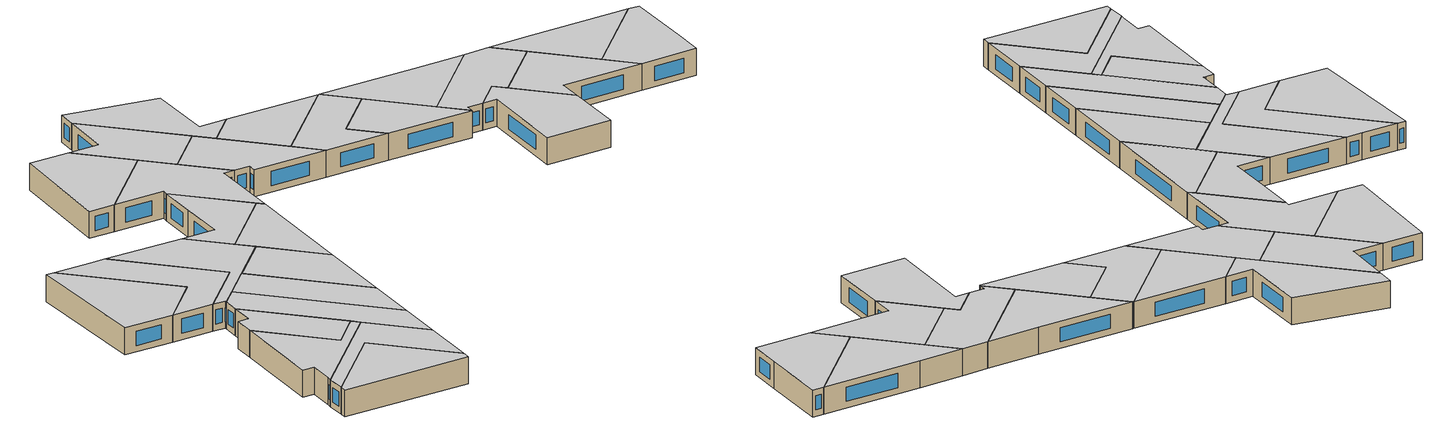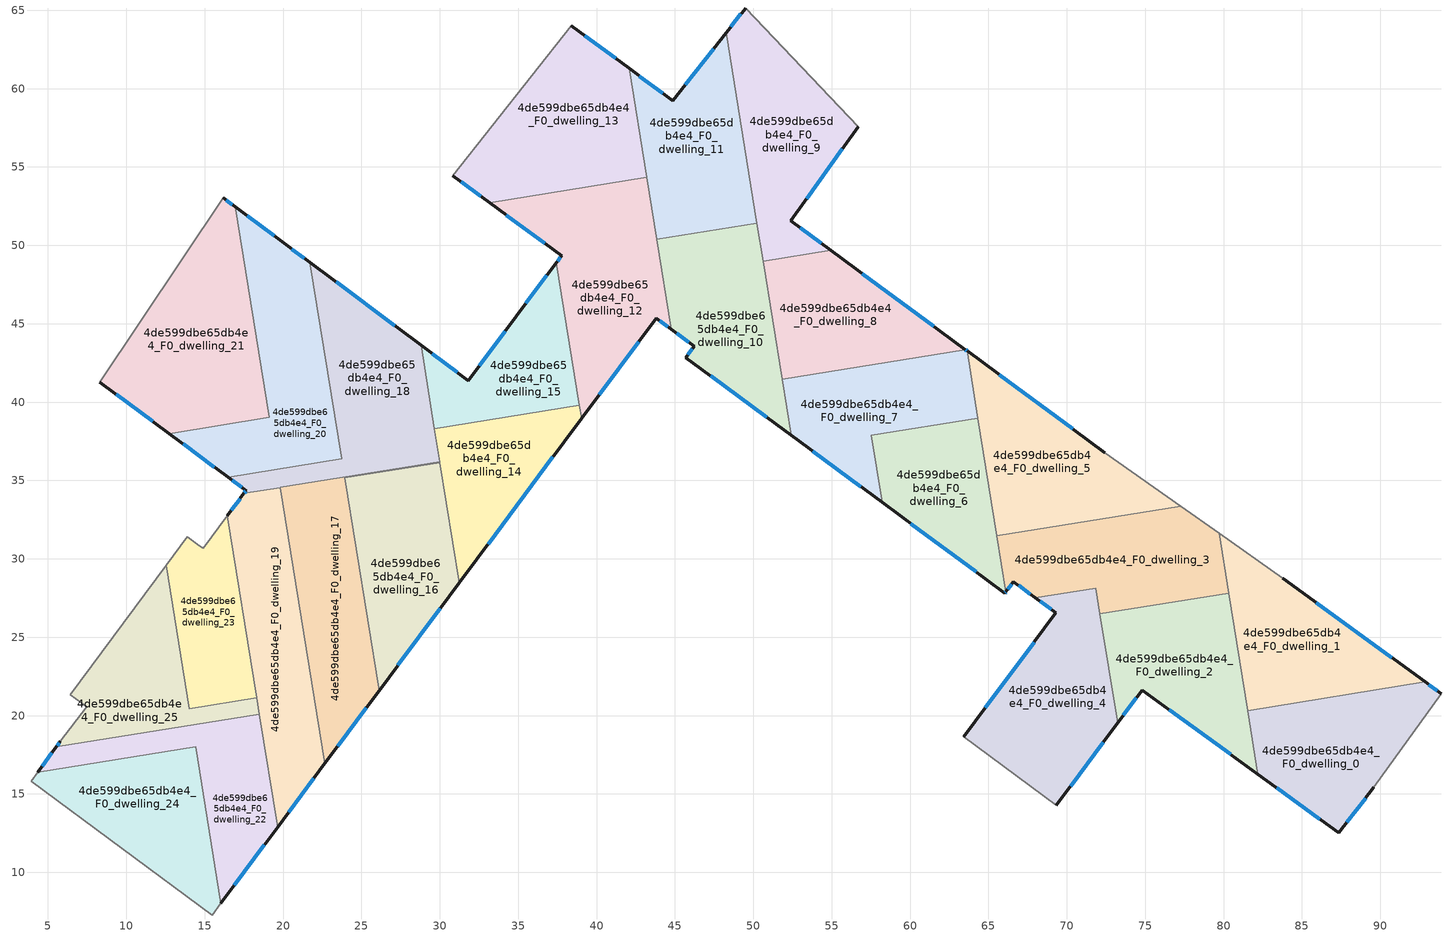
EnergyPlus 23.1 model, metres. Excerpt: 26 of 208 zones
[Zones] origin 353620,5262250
4de599dbe65db4e4_F0_dwelling_0
 floor ground (EU_floor_Construction): 93.88,21.4 89.58,15.42 87.35,12.52 82.2,16.26 81.54,20.32 92.86,22.15 z0
 wall outside (EU_wall_Construction): 82.2,16.26 87.35,12.52 89.58,15.42 / 93.88,21.4 92.86,22.15 z0:3
 wall to 4de599dbe65db4e4_F0_dwelling_1 (EU_wall_Construction): 92.86,22.15 81.54,20.32 z0:3
 wall adiabatic (EU_wall_Construction): 89.58,15.42 93.88,21.4 z0:3
 wall to 4de599dbe65db4e4_F0_dwelling_2 (EU_wall_Construction): 81.54,20.32 82.2,16.26 z0:3
 window (EU_Window_Construction): 87.88,13.2 89.06,14.74 / 83.41,15.39 86.14,13.4 / 93.64,21.57 93.1,21.97 z0.7:2.3
 ceiling to 4de599dbe65db4e4_F1_dwelling_0 (EU_floor_Construction): 89.58,15.42 93.88,21.4 92.86,22.15 81.54,20.32 82.2,16.26 87.35,12.52 z3
4de599dbe65db4e4_F0_dwelling_1
 floor ground (EU_floor_Construction): 92.86,22.15 81.54,20.32 79.72,31.63 83.79,28.76 z0
 wall outside (EU_wall_Construction): 92.86,22.15 83.79,28.76 z0:3
 wall adiabatic (EU_wall_Construction): 83.79,28.76 79.72,31.63 z0:3
 wall to 4de599dbe65db4e4_F0_dwelling_3 (EU_wall_Construction): 79.71,31.63 80.33,27.82 z0:3
 wall to 4de599dbe65db4e4_F0_dwelling_2 (EU_wall_Construction): 80.33,27.82 81.54,20.32 z0:3
 window (EU_Window_Construction): 90.73,23.7 85.92,27.21 z0.7:2.3
 ceiling to 4de599dbe65db4e4_F1_dwelling_1 (EU_floor_Construction): 92.86,22.15 83.79,28.76 79.72,31.63 81.54,20.32 z3
4de599dbe65db4e4_F0_dwelling_10
 floor ground (EU_floor_Construction): 50.24,51.41 52.42,37.88 45.71,42.84 46.24,43.56 44.77,44.64 43.85,50.38 z0
 wall outside (EU_wall_Construction): 44.77,44.64 46.24,43.56 45.71,42.84 52.42,37.88 z0:3
 wall to 4de599dbe65db4e4_F0_dwelling_11 (EU_wall_Construction): 50.24,51.41 43.85,50.38 z0:3
 wall to 4de599dbe65db4e4_F0_dwelling_8 (EU_wall_Construction): 51.84,41.46 50.63,48.99 z0:3
 wall to 4de599dbe65db4e4_F0_dwelling_12 (EU_wall_Construction): 43.85,50.38 44.77,44.64 z0:3
 wall to 4de599dbe65db4e4_F0_dwelling_7 (EU_wall_Construction): 52.42,37.88 51.84,41.46 z0:3
 wall to 4de599dbe65db4e4_F0_dwelling_9 (EU_wall_Construction): 50.63,48.99 50.24,51.41 z0:3
 window (EU_Window_Construction): 47.28,41.68 50.84,39.05 / 46.11,43.39 45.83,43.01 / 45.12,44.39 45.89,43.82 z0.7:2.3
 ceiling to 4de599dbe65db4e4_F1_dwelling_10 (EU_floor_Construction): 52.42,37.88 50.24,51.41 43.85,50.38 44.77,44.64 46.24,43.56 45.71,42.84 z3
4de599dbe65db4e4_F0_dwelling_11
 floor ground (EU_floor_Construction): 48.27,63.58 50.24,51.41 43.85,50.38 42.09,61.28 44.86,59.23 z0
 wall outside (EU_wall_Construction): 48.27,63.58 44.86,59.23 42.09,61.28 z0:3
 wall to 4de599dbe65db4e4_F0_dwelling_9 (EU_wall_Construction): 50.24,51.41 48.27,63.58 z0:3
 wall to 4de599dbe65db4e4_F0_dwelling_13 (EU_wall_Construction): 42.09,61.28 43.21,54.34 z0:3
 wall to 4de599dbe65db4e4_F0_dwelling_12 (EU_wall_Construction): 43.21,54.34 43.85,50.38 z0:3
 window (EU_Window_Construction): 47.47,62.56 45.67,60.25 / 44.21,59.71 42.74,60.8 z0.7:2.3
 ceiling to 4de599dbe65db4e4_F1_dwelling_11 (EU_floor_Construction): 50.24,51.41 48.27,63.58 44.86,59.23 42.09,61.28 43.85,50.38 z3
4de599dbe65db4e4_F0_dwelling_12
 floor ground (EU_floor_Construction): 43.21,54.34 44.77,44.64 43.79,45.36 39.04,38.96 37.44,48.9 37.77,49.33 33.17,52.72 z0
 wall outside (EU_wall_Construction): 33.17,52.72 37.77,49.33 37.44,48.9 / 39.04,38.96 43.79,45.36 44.77,44.64 z0:3
 wall to 4de599dbe65db4e4_F0_dwelling_13 (EU_wall_Construction): 43.21,54.34 33.17,52.72 z0:3
 wall to 4de599dbe65db4e4_F0_dwelling_15 (EU_wall_Construction): 37.44,48.9 38.91,39.81 z0:3
 wall to 4de599dbe65db4e4_F0_dwelling_14 (EU_wall_Construction): 38.91,39.81 39.04,38.96 z0:3
 window (EU_Window_Construction): 37.69,49.23 37.52,49 / 34.25,51.93 36.69,50.13 / 44.02,45.19 44.54,44.81 / 40.16,40.47 42.68,43.86 z0.7:2.3
 ceiling to 4de599dbe65db4e4_F1_dwelling_12 (EU_floor_Construction): 44.77,44.64 43.21,54.34 33.17,52.72 37.77,49.33 37.44,48.9 39.04,38.96 43.79,45.36 z3
4de599dbe65db4e4_F0_dwelling_13
 floor ground (EU_floor_Construction): 42.09,61.28 43.21,54.34 33.17,52.72 30.82,54.46 38.4,64.01 z0
 wall outside (EU_wall_Construction): 42.09,61.28 38.4,64.01 / 30.82,54.46 33.17,52.72 z0:3
 wall adiabatic (EU_wall_Construction): 38.4,64.01 30.82,54.46 z0:3
 window (EU_Window_Construction): 41.22,61.92 39.26,63.37 / 31.37,54.05 32.62,53.13 z0.7:2.3
 ceiling to 4de599dbe65db4e4_F1_dwelling_13 (EU_floor_Construction): 43.21,54.34 42.09,61.28 38.4,64.01 30.82,54.46 33.17,52.72 z3
4de599dbe65db4e4_F0_dwelling_14
 floor ground (EU_floor_Construction): 38.91,39.81 39.04,38.96 31.25,28.48 29.66,38.31 z0
 wall outside (EU_wall_Construction): 31.25,28.48 39.04,38.96 z0:3
 wall to 4de599dbe65db4e4_F0_dwelling_15 (EU_wall_Construction): 38.91,39.81 29.66,38.31 z0:3
 wall to 4de599dbe65db4e4_F0_dwelling_16 (EU_wall_Construction): 30.01,36.14 31.25,28.48 z0:3
 wall to 4de599dbe65db4e4_F0_dwelling_17 (EU_wall_Construction): 30,36.2 30.01,36.14 z0:3
 wall to 4de599dbe65db4e4_F0_dwelling_18 (EU_wall_Construction): 29.66,38.31 30,36.2 z0:3
 window (EU_Window_Construction): 33.08,30.94 37.21,36.5 z0.7:2.3
 ceiling to 4de599dbe65db4e4_F1_dwelling_14 (EU_floor_Construction): 31.25,28.48 39.04,38.96 38.91,39.81 29.66,38.31 z3
4de599dbe65db4e4_F0_dwelling_15
 floor ground (EU_floor_Construction): 37.44,48.9 38.91,39.81 29.66,38.31 28.8,43.61 31.81,41.37 34.88,45.49 z0
 wall outside (EU_wall_Construction): 37.44,48.9 34.88,45.49 31.81,41.37 28.8,43.61 z0:3
 wall to 4de599dbe65db4e4_F0_dwelling_18 (EU_wall_Construction): 28.8,43.61 29.66,38.31 z0:3
 window (EU_Window_Construction): 31.1,41.89 29.51,43.09 / 34.16,44.52 32.53,42.34 / 36.84,48.1 35.48,46.29 z0.7:2.3
 ceiling to 4de599dbe65db4e4_F1_dwelling_15 (EU_floor_Construction): 38.91,39.81 37.44,48.9 34.88,45.49 31.81,41.37 28.8,43.61 29.66,38.31 z3
4de599dbe65db4e4_F0_dwelling_16
 floor ground (EU_floor_Construction): 30.01,36.14 31.25,28.48 26.13,21.6 23.94,35.16 z0
 wall outside (EU_wall_Construction): 26.13,21.6 31.25,28.48 z0:3
 wall to 4de599dbe65db4e4_F0_dwelling_17 (EU_wall_Construction): 30.01,36.14 23.94,35.16 26.13,21.6 z0:3
 window (EU_Window_Construction): 27.33,23.21 30.04,26.86 z0.7:2.3
 ceiling to 4de599dbe65db4e4_F1_dwelling_16 (EU_floor_Construction): 26.13,21.6 31.25,28.48 30.01,36.14 23.94,35.16 z3
4de599dbe65db4e4_F0_dwelling_17
 floor ground (EU_floor_Construction): 30,36.2 30.01,36.14 23.94,35.16 26.13,21.6 22.67,16.95 19.83,34.56 z0
 wall outside (EU_wall_Construction): 22.67,16.95 26.13,21.6 z0:3
 wall to 4de599dbe65db4e4_F0_dwelling_18 (EU_wall_Construction): 30,36.2 19.83,34.56 z0:3
 wall to 4de599dbe65db4e4_F0_dwelling_19 (EU_wall_Construction): 19.83,34.55 22.67,16.95 z0:3
 window (EU_Window_Construction): 23.48,18.04 25.32,20.5 z0.7:2.3
 ceiling to 4de599dbe65db4e4_F1_dwelling_17 (EU_floor_Construction): 26.13,21.6 23.94,35.16 30.01,36.14 30,36.2 19.83,34.56 22.67,16.95 z3
4de599dbe65db4e4_F0_dwelling_18
 floor ground (EU_floor_Construction): 28.8,43.61 30,36.2 19.83,34.56 17.5,34.17 17.64,34.36 16.5,35.21 23.74,36.38 21.72,48.91 z0
 wall outside (EU_wall_Construction): 28.8,43.61 21.72,48.91 / 16.5,35.21 17.64,34.36 17.5,34.17 z0:3
 wall to 4de599dbe65db4e4_F0_dwelling_20 (EU_wall_Construction): 21.72,48.91 23.74,36.38 16.5,35.21 z0:3
 wall to 4de599dbe65db4e4_F0_dwelling_19 (EU_wall_Construction): 17.5,34.17 19.83,34.55 z0:3
 window (EU_Window_Construction): 27.14,44.86 23.38,47.66 / 17.61,34.32 17.54,34.22 / 16.77,35.01 17.37,34.56 z0.7:2.3
 ceiling to 4de599dbe65db4e4_F1_dwelling_18 (EU_floor_Construction): 30,36.2 28.8,43.61 21.72,48.91 23.74,36.38 16.5,35.21 17.64,34.36 17.5,34.17 19.83,34.56 z3
4de599dbe65db4e4_F0_dwelling_19
 floor ground (EU_floor_Construction): 19.83,34.55 22.67,16.95 19.66,12.89 16.45,32.76 17.5,34.17 z0
 wall outside (EU_wall_Construction): 17.5,34.17 16.45,32.76 / 19.66,12.89 22.67,16.95 z0:3
 wall to 4de599dbe65db4e4_F0_dwelling_23 (EU_wall_Construction): 16.45,32.76 18.33,21.14 z0:3
 wall to 4de599dbe65db4e4_F0_dwelling_22 (EU_wall_Construction): 18.49,20.1 19.66,12.89 z0:3
 wall to 4de599dbe65db4e4_F0_dwelling_25 (EU_wall_Construction): 18.33,21.14 18.49,20.1 z0:3
 window (EU_Window_Construction): 17.26,33.84 16.7,33.09 / 20.37,13.84 21.97,15.99 z0.7:2.3
 ceiling to 4de599dbe65db4e4_F1_dwelling_19 (EU_floor_Construction): 19.66,12.89 22.67,16.95 19.83,34.55 17.5,34.17 16.45,32.76 z3
4de599dbe65db4e4_F0_dwelling_2
 floor ground (EU_floor_Construction): 80.33,27.82 82.2,16.26 74.8,21.63 73.24,19.53 72.12,26.49 z0
 wall outside (EU_wall_Construction): 73.24,19.53 74.8,21.63 82.2,16.26 z0:3
 wall to 4de599dbe65db4e4_F0_dwelling_3 (EU_wall_Construction): 80.33,27.82 72.12,26.49 z0:3
 wall to 4de599dbe65db4e4_F0_dwelling_4 (EU_wall_Construction): 72.12,26.49 73.24,19.53 z0:3
 window (EU_Window_Construction): 73.61,20.03 74.43,21.14 / 76.54,20.37 80.46,17.53 z0.7:2.3
 ceiling to 4de599dbe65db4e4_F1_dwelling_2 (EU_floor_Construction): 82.2,16.26 80.33,27.82 72.12,26.49 73.24,19.53 74.8,21.63 z3
4de599dbe65db4e4_F0_dwelling_20
 floor ground (EU_floor_Construction): 21.72,48.91 23.74,36.38 16.5,35.21 12.74,38 19.11,39.02 16.94,52.46 20.22,50.03 z0
 wall outside (EU_wall_Construction): 12.74,38 16.5,35.21 / 21.72,48.91 20.22,50.03 16.94,52.46 z0:3
 wall to 4de599dbe65db4e4_F0_dwelling_21 (EU_wall_Construction): 16.94,52.46 19.11,39.02 12.74,38 z0:3
 window (EU_Window_Construction): 13.62,37.34 15.62,35.86 / 19.45,50.6 17.71,51.89 / 21.37,49.17 20.57,49.77 z0.7:2.3
 ceiling to 4de599dbe65db4e4_F1_dwelling_20 (EU_floor_Construction): 23.74,36.38 21.72,48.91 20.22,50.03 16.94,52.46 19.11,39.02 12.74,38 16.5,35.21 z3
4de599dbe65db4e4_F0_dwelling_21
 floor ground (EU_floor_Construction): 16.94,52.46 19.11,39.02 12.74,38 8.31,41.28 16.19,53.02 z0
 wall outside (EU_wall_Construction): 8.31,41.28 12.74,38 / 16.94,52.46 16.19,53.02 z0:3
 wall adiabatic (EU_wall_Construction): 16.19,53.02 8.31,41.28 z0:3
 window (EU_Window_Construction): 9.35,40.51 11.7,38.77 / 16.76,52.6 16.36,52.89 z0.7:2.3
 ceiling to 4de599dbe65db4e4_F1_dwelling_21 (EU_floor_Construction): 19.11,39.02 16.94,52.46 16.19,53.02 8.31,41.28 12.74,38 z3
4de599dbe65db4e4_F0_dwelling_22
 floor ground (EU_floor_Construction): 18.49,20.1 19.66,12.89 16.04,8.02 14.43,18.01 4.35,16.38 5.53,18.01 z0
 wall outside (EU_wall_Construction): 5.53,18.01 4.35,16.38 / 16.04,8.02 19.66,12.89 z0:3
 wall to 4de599dbe65db4e4_F0_dwelling_24 (EU_wall_Construction): 4.35,16.38 14.43,18.01 16.04,8.02 z0:3
 wall to 4de599dbe65db4e4_F0_dwelling_25 (EU_wall_Construction): 18.49,20.1 5.53,18.01 z0:3
 window (EU_Window_Construction): 5.25,17.62 4.63,16.76 / 16.89,9.17 18.81,11.75 z0.7:2.3
 ceiling to 4de599dbe65db4e4_F1_dwelling_22 (EU_floor_Construction): 16.04,8.02 19.66,12.89 18.49,20.1 5.53,18.01 4.35,16.38 14.43,18.01 z3
4de599dbe65db4e4_F0_dwelling_23
 floor ground (EU_floor_Construction): 16.45,32.76 18.33,21.14 14.03,20.45 12.55,29.61 13.89,31.41 14.67,30.84 14.9,30.67 z0
 wall to 4de599dbe65db4e4_F0_dwelling_25 (EU_wall_Construction): 12.55,29.61 14.03,20.45 18.33,21.14 z0:3
 wall adiabatic (EU_wall_Construction): 16.45,32.76 14.9,30.67 14.67,30.84 13.89,31.41 12.55,29.61 z0:3
 ceiling to 4de599dbe65db4e4_F1_dwelling_23 (EU_floor_Construction): 18.33,21.14 16.45,32.76 14.9,30.67 14.67,30.84 13.89,31.41 12.55,29.61 14.03,20.45 z3
4de599dbe65db4e4_F0_dwelling_24
 floor ground (EU_floor_Construction): 14.43,18.01 16.04,8.02 15.49,7.28 3.94,15.82 4.35,16.38 z0
 wall adiabatic (EU_wall_Construction): 4.35,16.38 3.94,15.82 15.49,7.28 16.04,8.02 z0:3
 ceiling to 4de599dbe65db4e4_F1_dwelling_24 (EU_floor_Construction): 15.49,7.28 16.04,8.02 14.43,18.01 4.35,16.38 3.94,15.82 z3
4de599dbe65db4e4_F0_dwelling_25
 floor ground (EU_floor_Construction): 12.55,29.61 14.03,20.45 18.33,21.14 18.49,20.1 5.53,18.01 5.79,18.37 7.48,20.57 6.42,21.34 z0
 wall outside (EU_wall_Construction): 5.79,18.37 5.53,18.01 z0:3
 wall adiabatic (EU_wall_Construction): 12.55,29.61 6.42,21.34 7.48,20.57 5.79,18.37 z0:3
 window (EU_Window_Construction): 5.73,18.28 5.59,18.09 z0.7:2.3
 ceiling to 4de599dbe65db4e4_F1_dwelling_25 (EU_floor_Construction): 18.49,20.1 18.33,21.14 14.03,20.45 12.55,29.61 6.42,21.34 7.48,20.57 5.79,18.37 5.53,18.01 z3
4de599dbe65db4e4_F0_dwelling_3
 floor ground (EU_floor_Construction): 79.72,31.63 80.33,27.82 72.12,26.49 71.85,28.14 67.99,27.52 66.6,28.54 66.12,27.9 65.54,31.46 77.28,33.35 z0
 wall outside (EU_wall_Construction): 66.12,27.9 66.6,28.54 67.99,27.52 z0:3
 wall adiabatic (EU_wall_Construction): 79.72,31.63 77.28,33.35 z0:3
 wall to 4de599dbe65db4e4_F0_dwelling_4 (EU_wall_Construction): 67.99,27.52 71.85,28.14 72.12,26.49 z0:3
 wall to 4de599dbe65db4e4_F0_dwelling_5 (EU_wall_Construction): 77.28,33.35 65.54,31.46 z0:3
 wall to 4de599dbe65db4e4_F0_dwelling_6 (EU_wall_Construction): 65.55,31.46 66.12,27.9 z0:3
 window (EU_Window_Construction): 66.93,28.3 67.67,27.76 / 66.23,28.05 66.49,28.39 z0.7:2.3
 ceiling to 4de599dbe65db4e4_F1_dwelling_3 (EU_floor_Construction): 80.33,27.82 79.72,31.63 77.28,33.35 65.54,31.46 66.12,27.9 66.6,28.54 67.99,27.52 71.85,28.14 72.12,26.49 z3
4de599dbe65db4e4_F0_dwelling_4
 floor ground (EU_floor_Construction): 71.85,28.14 73.24,19.53 69.33,14.27 63.42,18.64 69.3,26.55 67.99,27.52 z0
 wall outside (EU_wall_Construction): 67.99,27.52 69.3,26.55 63.42,18.64 / 69.33,14.27 73.24,19.53 z0:3
 wall adiabatic (EU_wall_Construction): 63.42,18.64 69.33,14.27 z0:3
 window (EU_Window_Construction): 67.92,24.69 64.8,20.49 / 68.3,27.29 68.99,26.78 / 70.25,15.51 72.32,18.3 z0.7:2.3
 ceiling to 4de599dbe65db4e4_F1_dwelling_4 (EU_floor_Construction): 69.33,14.27 73.24,19.53 71.85,28.14 67.99,27.52 69.3,26.55 63.42,18.64 z3
4de599dbe65db4e4_F0_dwelling_5
 floor ground (EU_floor_Construction): 72.43,36.77 77.28,33.35 65.54,31.46 63.64,43.26 z0
 wall outside (EU_wall_Construction): 72.43,36.77 63.64,43.26 z0:3
 wall adiabatic (EU_wall_Construction): 77.28,33.35 72.43,36.77 z0:3
 wall to 4de599dbe65db4e4_F0_dwelling_7 (EU_wall_Construction): 63.64,43.26 64.33,38.98 z0:3
 wall to 4de599dbe65db4e4_F0_dwelling_6 (EU_wall_Construction): 64.33,38.98 65.55,31.46 z0:3
 window (EU_Window_Construction): 70.37,38.3 65.7,41.74 z0.7:2.3
 ceiling to 4de599dbe65db4e4_F1_dwelling_5 (EU_floor_Construction): 77.28,33.35 72.43,36.77 63.64,43.26 65.54,31.46 z3
4de599dbe65db4e4_F0_dwelling_6
 floor ground (EU_floor_Construction): 64.33,38.98 66.12,27.9 66.05,27.81 58.22,33.6 57.52,37.88 z0
 wall outside (EU_wall_Construction): 58.22,33.6 66.05,27.81 66.12,27.9 z0:3
 wall to 4de599dbe65db4e4_F0_dwelling_7 (EU_wall_Construction): 64.33,38.98 57.52,37.88 58.22,33.6 z0:3
 window (EU_Window_Construction): 66.07,27.83 66.1,27.88 / 60.06,32.24 64.21,29.17 z0.7:2.3
 ceiling to 4de599dbe65db4e4_F1_dwelling_6 (EU_floor_Construction): 66.05,27.81 66.12,27.9 64.33,38.98 57.52,37.88 58.22,33.6 z3
4de599dbe65db4e4_F0_dwelling_7
 floor ground (EU_floor_Construction): 63.64,43.26 64.33,38.98 57.52,37.88 58.22,33.6 52.42,37.88 51.84,41.46 63.53,43.35 z0
 wall outside (EU_wall_Construction): 52.42,37.88 58.22,33.6 / 63.64,43.26 63.53,43.35 z0:3
 wall to 4de599dbe65db4e4_F0_dwelling_8 (EU_wall_Construction): 63.53,43.35 51.84,41.46 z0:3
 window (EU_Window_Construction): 53.78,36.88 56.85,34.61 / 63.61,43.28 63.55,43.33 z0.7:2.3
 ceiling to 4de599dbe65db4e4_F1_dwelling_7 (EU_floor_Construction): 64.33,38.98 63.64,43.26 63.53,43.35 51.84,41.46 52.42,37.88 58.22,33.6 57.52,37.88 z3
4de599dbe65db4e4_F0_dwelling_8
 floor ground (EU_floor_Construction): 63.53,43.35 51.84,41.46 50.63,48.99 54.94,49.69 z0
 wall outside (EU_wall_Construction): 63.53,43.35 54.94,49.69 z0:3
 wall to 4de599dbe65db4e4_F0_dwelling_9 (EU_wall_Construction): 54.94,49.69 50.63,48.99 z0:3
 window (EU_Window_Construction): 61.51,44.83 56.96,48.2 z0.7:2.3
 ceiling to 4de599dbe65db4e4_F1_dwelling_8 (EU_floor_Construction): 63.53,43.35 54.94,49.69 50.63,48.99 51.84,41.46 z3
4de599dbe65db4e4_F0_dwelling_9
 floor ground (EU_floor_Construction): 49.5,65.14 56.7,57.56 52.41,51.56 54.94,49.69 50.63,48.99 48.27,63.58 z0
 wall outside (EU_wall_Construction): 49.5,65.14 48.27,63.58 / 54.94,49.69 52.41,51.56 56.7,57.56 z0:3
 wall adiabatic (EU_wall_Construction): 56.7,57.56 49.5,65.14 z0:3
 window (EU_Window_Construction): 49.21,64.77 48.56,63.94 / 53.41,52.97 55.69,56.15 / 54.35,50.13 53,51.12 z0.7:2.3
 ceiling to 4de599dbe65db4e4_F1_dwelling_9 (EU_floor_Construction): 54.94,49.69 52.41,51.56 56.7,57.56 49.5,65.14 48.27,63.58 50.63,48.99 z3
[Building]
EU S2 Campaign: North Axis=0; Terrain=City; Solar Distribution=FullExterior
[Site:Location]
Budapest.Ferenc.Liszt.Intl.AP: Latitude=47.437; Longitude=19.256; Time Zone=1; Elevation=185
[SizingPeriod:WeatherFileDays]
AnnualSizingPeriod: Begin Month=1; Begin Day of Month=1; End Month=12; End Day of Month=31; Day of Week for Start Day=Monday; Use Weather File Daylight Saving Period=No; Use Weather File Rain and Snow Indicators=No
[MATERIAL]
EU_InternalMass_Material: Roughness=MediumRough; Thickness=0.1; Conductivity=1; Density=1800; Specific Heat=900; Thermal Absorptance=0.9; Solar Absorptance=0.7; Visible Absorptance=0.7
[MATERIAL:NOMASS] Roughness=MediumRough; Thermal Absorptance=0.9; Solar Absorptance=0.7; Visible Absorptance=0.7
Name | Thermal Resistance
EU_wall_NoMass | 0.832559
EU_floor_NoMass | 0.872794
[WINDOWMATERIAL:SIMPLEGLAZINGSYSTEM]
EU_Window_SimpleGlazing: UFactor=2.79869; Solar Heat Gain Coefficient=0.75; Visible Transmittance=0.75
[CONSTRUCTION]
EU_wall_Construction: EU_wall_NoMass
EU_floor_Construction: EU_floor_NoMass
EU_Window_Construction: EU_Window_SimpleGlazing
EU_InternalMass_Construction: EU_InternalMass_Material
[ZONE] Type=1; Multiplier=1; Ceiling Height=autocalculate; Floor Area=autocalculate; Part of Total Floor Area=Yes
Name | Volume
4de599dbe65db4e4_F0_dwelling_0 | 198.248
4de599dbe65db4e4_F0_dwelling_1 | 198.253
4de599dbe65db4e4_F0_dwelling_10 | 198.268
4de599dbe65db4e4_F0_dwelling_11 | 198.262
4de599dbe65db4e4_F0_dwelling_12 | 244.511
4de599dbe65db4e4_F0_dwelling_13 | 244.516
4de599dbe65db4e4_F0_dwelling_14 | 151.973
4de599dbe65db4e4_F0_dwelling_15 | 151.991
4de599dbe65db4e4_F0_dwelling_16 | 198.276
4de599dbe65db4e4_F0_dwelling_17 | 198.269
4de599dbe65db4e4_F0_dwelling_18 | 220.944
4de599dbe65db4e4_F0_dwelling_19 | 210.588
4de599dbe65db4e4_F0_dwelling_2 | 198.22
4de599dbe65db4e4_F0_dwelling_20 | 233.291
4de599dbe65db4e4_F0_dwelling_21 | 268.408
4de599dbe65db4e4_F0_dwelling_22 | 163.166
4de599dbe65db4e4_F0_dwelling_23 | 136.612
4de599dbe65db4e4_F0_dwelling_24 | 189.717
4de599dbe65db4e4_F0_dwelling_25 | 163.181
4de599dbe65db4e4_F0_dwelling_3 | 211.094
4de599dbe65db4e4_F0_dwelling_4 | 223.922
4de599dbe65db4e4_F0_dwelling_5 | 211.08
4de599dbe65db4e4_F0_dwelling_6 | 162.601
4de599dbe65db4e4_F0_dwelling_7 | 185.4
4de599dbe65db4e4_F0_dwelling_8 | 185.405
4de599dbe65db4e4_F0_dwelling_9 | 208.252
[INTERNALMASS] Construction=EU_InternalMass_Construction
Name | Zone or ZoneList | Surface Area
4de599dbe65db4e4_F0_dwelling_0_EU_InternalMass | 4de599dbe65db4e4_F0_dwelling_0 | 66.0822
4de599dbe65db4e4_F0_dwelling_1_EU_InternalMass | 4de599dbe65db4e4_F0_dwelling_1 | 66.0841
4de599dbe65db4e4_F0_dwelling_2_EU_InternalMass | 4de599dbe65db4e4_F0_dwelling_2 | 66.0762
4de599dbe65db4e4_F0_dwelling_3_EU_InternalMass | 4de599dbe65db4e4_F0_dwelling_3 | 70.3649
4de599dbe65db4e4_F0_dwelling_4_EU_InternalMass | 4de599dbe65db4e4_F0_dwelling_4 | 74.6411
4de599dbe65db4e4_F0_dwelling_5_EU_InternalMass | 4de599dbe65db4e4_F0_dwelling_5 | 70.3613
4de599dbe65db4e4_F0_dwelling_6_EU_InternalMass | 4de599dbe65db4e4_F0_dwelling_6 | 54.203
4de599dbe65db4e4_F0_dwelling_7_EU_InternalMass | 4de599dbe65db4e4_F0_dwelling_7 | 61.8
4de599dbe65db4e4_F0_dwelling_8_EU_InternalMass | 4de599dbe65db4e4_F0_dwelling_8 | 61.8007
4de599dbe65db4e4_F0_dwelling_9_EU_InternalMass | 4de599dbe65db4e4_F0_dwelling_9 | 69.4161
4de599dbe65db4e4_F0_dwelling_10_EU_InternalMass | 4de599dbe65db4e4_F0_dwelling_10 | 66.0897
4de599dbe65db4e4_F0_dwelling_11_EU_InternalMass | 4de599dbe65db4e4_F0_dwelling_11 | 66.0867
4de599dbe65db4e4_F0_dwelling_12_EU_InternalMass | 4de599dbe65db4e4_F0_dwelling_12 | 81.5011
4de599dbe65db4e4_F0_dwelling_13_EU_InternalMass | 4de599dbe65db4e4_F0_dwelling_13 | 81.5065
4de599dbe65db4e4_F0_dwelling_14_EU_InternalMass | 4de599dbe65db4e4_F0_dwelling_14 | 50.6554
4de599dbe65db4e4_F0_dwelling_15_EU_InternalMass | 4de599dbe65db4e4_F0_dwelling_15 | 50.6641
4de599dbe65db4e4_F0_dwelling_16_EU_InternalMass | 4de599dbe65db4e4_F0_dwelling_16 | 66.0944
4de599dbe65db4e4_F0_dwelling_17_EU_InternalMass | 4de599dbe65db4e4_F0_dwelling_17 | 66.0895
4de599dbe65db4e4_F0_dwelling_18_EU_InternalMass | 4de599dbe65db4e4_F0_dwelling_18 | 73.6575
4de599dbe65db4e4_F0_dwelling_19_EU_InternalMass | 4de599dbe65db4e4_F0_dwelling_19 | 70.2058
4de599dbe65db4e4_F0_dwelling_20_EU_InternalMass | 4de599dbe65db4e4_F0_dwelling_20 | 77.7632
4de599dbe65db4e4_F0_dwelling_21_EU_InternalMass | 4de599dbe65db4e4_F0_dwelling_21 | 89.4712
4de599dbe65db4e4_F0_dwelling_22_EU_InternalMass | 4de599dbe65db4e4_F0_dwelling_22 | 54.3878
4de599dbe65db4e4_F0_dwelling_23_EU_InternalMass | 4de599dbe65db4e4_F0_dwelling_23 | 45.5378
4de599dbe65db4e4_F0_dwelling_24_EU_InternalMass | 4de599dbe65db4e4_F0_dwelling_24 | 63.24
4de599dbe65db4e4_F0_dwelling_25_EU_InternalMass | 4de599dbe65db4e4_F0_dwelling_25 | 54.3948
[OTHEREQUIPMENT] Fuel Type=Electricity; Design Level Calculation Method=Watts/Area; Power per Zone Floor Area=1; Fraction Latent=0; Fraction Radiant=0; Fraction Lost=0; Carbon Dioxide Generation Rate=0; EndUse Subcategory=EU_Step8_InternalGains
Name | Zone or ZoneList or Space or SpaceList | Schedule
EU_Step8_InternalGain_4de599dbe65db4e4_F0_dwelling_0_f000 | 4de599dbe65db4e4_F0_dwelling_0 | EU_Step8_GainSchedule_4de599dbe65db4e4_F0_dwelling_0_f000
EU_Step8_InternalGain_4de599dbe65db4e4_F0_dwelling_1_f000 | 4de599dbe65db4e4_F0_dwelling_1 | EU_Step8_GainSchedule_4de599dbe65db4e4_F0_dwelling_1_f000
EU_Step8_InternalGain_4de599dbe65db4e4_F0_dwelling_2_f000 | 4de599dbe65db4e4_F0_dwelling_2 | EU_Step8_GainSchedule_4de599dbe65db4e4_F0_dwelling_2_f000
EU_Step8_InternalGain_4de599dbe65db4e4_F0_dwelling_3_f000 | 4de599dbe65db4e4_F0_dwelling_3 | EU_Step8_GainSchedule_4de599dbe65db4e4_F0_dwelling_3_f000
EU_Step8_InternalGain_4de599dbe65db4e4_F0_dwelling_4_f000 | 4de599dbe65db4e4_F0_dwelling_4 | EU_Step8_GainSchedule_4de599dbe65db4e4_F0_dwelling_4_f000
EU_Step8_InternalGain_4de599dbe65db4e4_F0_dwelling_5_f000 | 4de599dbe65db4e4_F0_dwelling_5 | EU_Step8_GainSchedule_4de599dbe65db4e4_F0_dwelling_5_f000
EU_Step8_InternalGain_4de599dbe65db4e4_F0_dwelling_6_f000 | 4de599dbe65db4e4_F0_dwelling_6 | EU_Step8_GainSchedule_4de599dbe65db4e4_F0_dwelling_6_f000
EU_Step8_InternalGain_4de599dbe65db4e4_F0_dwelling_7_f000 | 4de599dbe65db4e4_F0_dwelling_7 | EU_Step8_GainSchedule_4de599dbe65db4e4_F0_dwelling_7_f000
EU_Step8_InternalGain_4de599dbe65db4e4_F0_dwelling_8_f000 | 4de599dbe65db4e4_F0_dwelling_8 | EU_Step8_GainSchedule_4de599dbe65db4e4_F0_dwelling_8_f000
EU_Step8_InternalGain_4de599dbe65db4e4_F0_dwelling_9_f000 | 4de599dbe65db4e4_F0_dwelling_9 | EU_Step8_GainSchedule_4de599dbe65db4e4_F0_dwelling_9_f000
EU_Step8_InternalGain_4de599dbe65db4e4_F0_dwelling_10_f000 | 4de599dbe65db4e4_F0_dwelling_10 | EU_Step8_GainSchedule_4de599dbe65db4e4_F0_dwelling_10_f000
EU_Step8_InternalGain_4de599dbe65db4e4_F0_dwelling_11_f000 | 4de599dbe65db4e4_F0_dwelling_11 | EU_Step8_GainSchedule_4de599dbe65db4e4_F0_dwelling_11_f000
EU_Step8_InternalGain_4de599dbe65db4e4_F0_dwelling_12_f000 | 4de599dbe65db4e4_F0_dwelling_12 | EU_Step8_GainSchedule_4de599dbe65db4e4_F0_dwelling_12_f000
EU_Step8_InternalGain_4de599dbe65db4e4_F0_dwelling_13_f000 | 4de599dbe65db4e4_F0_dwelling_13 | EU_Step8_GainSchedule_4de599dbe65db4e4_F0_dwelling_13_f000
EU_Step8_InternalGain_4de599dbe65db4e4_F0_dwelling_14_f000 | 4de599dbe65db4e4_F0_dwelling_14 | EU_Step8_GainSchedule_4de599dbe65db4e4_F0_dwelling_14_f000
EU_Step8_InternalGain_4de599dbe65db4e4_F0_dwelling_15_f000 | 4de599dbe65db4e4_F0_dwelling_15 | EU_Step8_GainSchedule_4de599dbe65db4e4_F0_dwelling_15_f000
EU_Step8_InternalGain_4de599dbe65db4e4_F0_dwelling_16_f000 | 4de599dbe65db4e4_F0_dwelling_16 | EU_Step8_GainSchedule_4de599dbe65db4e4_F0_dwelling_16_f000
EU_Step8_InternalGain_4de599dbe65db4e4_F0_dwelling_17_f000 | 4de599dbe65db4e4_F0_dwelling_17 | EU_Step8_GainSchedule_4de599dbe65db4e4_F0_dwelling_17_f000
EU_Step8_InternalGain_4de599dbe65db4e4_F0_dwelling_18_f000 | 4de599dbe65db4e4_F0_dwelling_18 | EU_Step8_GainSchedule_4de599dbe65db4e4_F0_dwelling_18_f000
EU_Step8_InternalGain_4de599dbe65db4e4_F0_dwelling_19_f000 | 4de599dbe65db4e4_F0_dwelling_19 | EU_Step8_GainSchedule_4de599dbe65db4e4_F0_dwelling_19_f000
EU_Step8_InternalGain_4de599dbe65db4e4_F0_dwelling_20_f000 | 4de599dbe65db4e4_F0_dwelling_20 | EU_Step8_GainSchedule_4de599dbe65db4e4_F0_dwelling_20_f000
EU_Step8_InternalGain_4de599dbe65db4e4_F0_dwelling_21_f000 | 4de599dbe65db4e4_F0_dwelling_21 | EU_Step8_GainSchedule_4de599dbe65db4e4_F0_dwelling_21_f000
EU_Step8_InternalGain_4de599dbe65db4e4_F0_dwelling_22_f000 | 4de599dbe65db4e4_F0_dwelling_22 | EU_Step8_GainSchedule_4de599dbe65db4e4_F0_dwelling_22_f000
EU_Step8_InternalGain_4de599dbe65db4e4_F0_dwelling_23_f000 | 4de599dbe65db4e4_F0_dwelling_23 | EU_Step8_GainSchedule_4de599dbe65db4e4_F0_dwelling_23_f000
EU_Step8_InternalGain_4de599dbe65db4e4_F0_dwelling_24_f000 | 4de599dbe65db4e4_F0_dwelling_24 | EU_Step8_GainSchedule_4de599dbe65db4e4_F0_dwelling_24_f000
EU_Step8_InternalGain_4de599dbe65db4e4_F0_dwelling_25_f000 | 4de599dbe65db4e4_F0_dwelling_25 | EU_Step8_GainSchedule_4de599dbe65db4e4_F0_dwelling_25_f000
[ZONEVENTILATION:DESIGNFLOWRATE] Schedule=EU_AlwaysOn; Design Flow Rate Calculation Method=AirChanges/Hour; Air Changes per Hour=0.475469; Ventilation Type=Natural; Fan Pressure Rise=0; Fan Total Efficiency=1; Constant Term Coefficient=1; Temperature Term Coefficient=0; Velocity Term Coefficient=0; Velocity Squared Term Coefficient=0; Minimum Indoor Temperature=-100; Maximum Indoor Temperature=100; Delta Temperature=-100; Minimum Outdoor Temperature=-100; Maximum Outdoor Temperature=100; Maximum Wind Speed=40
Name | Zone or ZoneList or Space or SpaceList
EU_ConstantAir_4de599dbe65db4e4_F0_dwelling_0 | 4de599dbe65db4e4_F0_dwelling_0
EU_ConstantAir_4de599dbe65db4e4_F0_dwelling_1 | 4de599dbe65db4e4_F0_dwelling_1
EU_ConstantAir_4de599dbe65db4e4_F0_dwelling_2 | 4de599dbe65db4e4_F0_dwelling_2
EU_ConstantAir_4de599dbe65db4e4_F0_dwelling_3 | 4de599dbe65db4e4_F0_dwelling_3
EU_ConstantAir_4de599dbe65db4e4_F0_dwelling_4 | 4de599dbe65db4e4_F0_dwelling_4
EU_ConstantAir_4de599dbe65db4e4_F0_dwelling_5 | 4de599dbe65db4e4_F0_dwelling_5
EU_ConstantAir_4de599dbe65db4e4_F0_dwelling_6 | 4de599dbe65db4e4_F0_dwelling_6
EU_ConstantAir_4de599dbe65db4e4_F0_dwelling_7 | 4de599dbe65db4e4_F0_dwelling_7
EU_ConstantAir_4de599dbe65db4e4_F0_dwelling_8 | 4de599dbe65db4e4_F0_dwelling_8
EU_ConstantAir_4de599dbe65db4e4_F0_dwelling_9 | 4de599dbe65db4e4_F0_dwelling_9
EU_ConstantAir_4de599dbe65db4e4_F0_dwelling_10 | 4de599dbe65db4e4_F0_dwelling_10
EU_ConstantAir_4de599dbe65db4e4_F0_dwelling_11 | 4de599dbe65db4e4_F0_dwelling_11
EU_ConstantAir_4de599dbe65db4e4_F0_dwelling_12 | 4de599dbe65db4e4_F0_dwelling_12
EU_ConstantAir_4de599dbe65db4e4_F0_dwelling_13 | 4de599dbe65db4e4_F0_dwelling_13
EU_ConstantAir_4de599dbe65db4e4_F0_dwelling_14 | 4de599dbe65db4e4_F0_dwelling_14
EU_ConstantAir_4de599dbe65db4e4_F0_dwelling_15 | 4de599dbe65db4e4_F0_dwelling_15
EU_ConstantAir_4de599dbe65db4e4_F0_dwelling_16 | 4de599dbe65db4e4_F0_dwelling_16
EU_ConstantAir_4de599dbe65db4e4_F0_dwelling_17 | 4de599dbe65db4e4_F0_dwelling_17
EU_ConstantAir_4de599dbe65db4e4_F0_dwelling_18 | 4de599dbe65db4e4_F0_dwelling_18
EU_ConstantAir_4de599dbe65db4e4_F0_dwelling_19 | 4de599dbe65db4e4_F0_dwelling_19
EU_ConstantAir_4de599dbe65db4e4_F0_dwelling_20 | 4de599dbe65db4e4_F0_dwelling_20
EU_ConstantAir_4de599dbe65db4e4_F0_dwelling_21 | 4de599dbe65db4e4_F0_dwelling_21
EU_ConstantAir_4de599dbe65db4e4_F0_dwelling_22 | 4de599dbe65db4e4_F0_dwelling_22
EU_ConstantAir_4de599dbe65db4e4_F0_dwelling_23 | 4de599dbe65db4e4_F0_dwelling_23
EU_ConstantAir_4de599dbe65db4e4_F0_dwelling_24 | 4de599dbe65db4e4_F0_dwelling_24
EU_ConstantAir_4de599dbe65db4e4_F0_dwelling_25 | 4de599dbe65db4e4_F0_dwelling_25
[HVACTEMPLATE:THERMOSTAT] Constant Heating Setpoint=20; Constant Cooling Setpoint=50
EU_HeatOnly_4de599dbe65db4e4_F0_dwelling_0; EU_HeatOnly_4de599dbe65db4e4_F0_dwelling_1; EU_HeatOnly_4de599dbe65db4e4_F0_dwelling_2; EU_HeatOnly_4de599dbe65db4e4_F0_dwelling_3; EU_HeatOnly_4de599dbe65db4e4_F0_dwelling_4; EU_HeatOnly_4de599dbe65db4e4_F0_dwelling_5; EU_HeatOnly_4de599dbe65db4e4_F0_dwelling_6; EU_HeatOnly_4de599dbe65db4e4_F0_dwelling_7; EU_HeatOnly_4de599dbe65db4e4_F0_dwelling_8; EU_HeatOnly_4de599dbe65db4e4_F0_dwelling_9; EU_HeatOnly_4de599dbe65db4e4_F0_dwelling_10; EU_HeatOnly_4de599dbe65db4e4_F0_dwelling_11; EU_HeatOnly_4de599dbe65db4e4_F0_dwelling_12; EU_HeatOnly_4de599dbe65db4e4_F0_dwelling_13; EU_HeatOnly_4de599dbe65db4e4_F0_dwelling_14; EU_HeatOnly_4de599dbe65db4e4_F0_dwelling_15; EU_HeatOnly_4de599dbe65db4e4_F0_dwelling_16; EU_HeatOnly_4de599dbe65db4e4_F0_dwelling_17; EU_HeatOnly_4de599dbe65db4e4_F0_dwelling_18; EU_HeatOnly_4de599dbe65db4e4_F0_dwelling_19; EU_HeatOnly_4de599dbe65db4e4_F0_dwelling_20; EU_HeatOnly_4de599dbe65db4e4_F0_dwelling_21; EU_HeatOnly_4de599dbe65db4e4_F0_dwelling_22; EU_HeatOnly_4de599dbe65db4e4_F0_dwelling_23; EU_HeatOnly_4de599dbe65db4e4_F0_dwelling_24; EU_HeatOnly_4de599dbe65db4e4_F0_dwelling_25; EU_HeatOnly_4de599dbe65db4e4_F1_dwelling_0; EU_HeatOnly_4de599dbe65db4e4_F1_dwelling_1; EU_HeatOnly_4de599dbe65db4e4_F1_dwelling_2; EU_HeatOnly_4de599dbe65db4e4_F1_dwelling_3; EU_HeatOnly_4de599dbe65db4e4_F1_dwelling_4; EU_HeatOnly_4de599dbe65db4e4_F1_dwelling_5; EU_HeatOnly_4de599dbe65db4e4_F1_dwelling_6; EU_HeatOnly_4de599dbe65db4e4_F1_dwelling_7; EU_HeatOnly_4de599dbe65db4e4_F1_dwelling_8; EU_HeatOnly_4de599dbe65db4e4_F1_dwelling_9; EU_HeatOnly_4de599dbe65db4e4_F1_dwelling_10; EU_HeatOnly_4de599dbe65db4e4_F1_dwelling_11; EU_HeatOnly_4de599dbe65db4e4_F1_dwelling_12; EU_HeatOnly_4de599dbe65db4e4_F1_dwelling_13; EU_HeatOnly_4de599dbe65db4e4_F1_dwelling_14; EU_HeatOnly_4de599dbe65db4e4_F1_dwelling_15; EU_HeatOnly_4de599dbe65db4e4_F1_dwelling_16; EU_HeatOnly_4de599dbe65db4e4_F1_dwelling_17; EU_HeatOnly_4de599dbe65db4e4_F1_dwelling_18; EU_HeatOnly_4de599dbe65db4e4_F1_dwelling_19; EU_HeatOnly_4de599dbe65db4e4_F1_dwelling_20; EU_HeatOnly_4de599dbe65db4e4_F1_dwelling_21; EU_HeatOnly_4de599dbe65db4e4_F1_dwelling_22; EU_HeatOnly_4de599dbe65db4e4_F1_dwelling_23; EU_HeatOnly_4de599dbe65db4e4_F1_dwelling_24; EU_HeatOnly_4de599dbe65db4e4_F1_dwelling_25; EU_HeatOnly_4de599dbe65db4e4_F2_dwelling_0; EU_HeatOnly_4de599dbe65db4e4_F2_dwelling_1; EU_HeatOnly_4de599dbe65db4e4_F2_dwelling_2; EU_HeatOnly_4de599dbe65db4e4_F2_dwelling_3; EU_HeatOnly_4de599dbe65db4e4_F2_dwelling_4; EU_HeatOnly_4de599dbe65db4e4_F2_dwelling_5; EU_HeatOnly_4de599dbe65db4e4_F2_dwelling_6; EU_HeatOnly_4de599dbe65db4e4_F2_dwelling_7; EU_HeatOnly_4de599dbe65db4e4_F2_dwelling_8; EU_HeatOnly_4de599dbe65db4e4_F2_dwelling_9; EU_HeatOnly_4de599dbe65db4e4_F2_dwelling_10; EU_HeatOnly_4de599dbe65db4e4_F2_dwelling_11; EU_HeatOnly_4de599dbe65db4e4_F2_dwelling_12; EU_HeatOnly_4de599dbe65db4e4_F2_dwelling_13; EU_HeatOnly_4de599dbe65db4e4_F2_dwelling_14; EU_HeatOnly_4de599dbe65db4e4_F2_dwelling_15; EU_HeatOnly_4de599dbe65db4e4_F2_dwelling_16; EU_HeatOnly_4de599dbe65db4e4_F2_dwelling_17; EU_HeatOnly_4de599dbe65db4e4_F2_dwelling_18; EU_HeatOnly_4de599dbe65db4e4_F2_dwelling_19; EU_HeatOnly_4de599dbe65db4e4_F2_dwelling_20; EU_HeatOnly_4de599dbe65db4e4_F2_dwelling_21; EU_HeatOnly_4de599dbe65db4e4_F2_dwelling_22; EU_HeatOnly_4de599dbe65db4e4_F2_dwelling_23; EU_HeatOnly_4de599dbe65db4e4_F2_dwelling_24; EU_HeatOnly_4de599dbe65db4e4_F2_dwelling_25; EU_HeatOnly_4de599dbe65db4e4_F3_dwelling_0; EU_HeatOnly_4de599dbe65db4e4_F3_dwelling_1; EU_HeatOnly_4de599dbe65db4e4_F3_dwelling_2; EU_HeatOnly_4de599dbe65db4e4_F3_dwelling_3; EU_HeatOnly_4de599dbe65db4e4_F3_dwelling_4; EU_HeatOnly_4de599dbe65db4e4_F3_dwelling_5; EU_HeatOnly_4de599dbe65db4e4_F3_dwelling_6; EU_HeatOnly_4de599dbe65db4e4_F3_dwelling_7; EU_HeatOnly_4de599dbe65db4e4_F3_dwelling_8; EU_HeatOnly_4de599dbe65db4e4_F3_dwelling_9; EU_HeatOnly_4de599dbe65db4e4_F3_dwelling_10; EU_HeatOnly_4de599dbe65db4e4_F3_dwelling_11; EU_HeatOnly_4de599dbe65db4e4_F3_dwelling_12; EU_HeatOnly_4de599dbe65db4e4_F3_dwelling_13; EU_HeatOnly_4de599dbe65db4e4_F3_dwelling_14; EU_HeatOnly_4de599dbe65db4e4_F3_dwelling_15; EU_HeatOnly_4de599dbe65db4e4_F3_dwelling_16; EU_HeatOnly_4de599dbe65db4e4_F3_dwelling_17; EU_HeatOnly_4de599dbe65db4e4_F3_dwelling_18; EU_HeatOnly_4de599dbe65db4e4_F3_dwelling_19; EU_HeatOnly_4de599dbe65db4e4_F3_dwelling_20; EU_HeatOnly_4de599dbe65db4e4_F3_dwelling_21; EU_HeatOnly_4de599dbe65db4e4_F3_dwelling_22; EU_HeatOnly_4de599dbe65db4e4_F3_dwelling_23; EU_HeatOnly_4de599dbe65db4e4_F3_dwelling_24; EU_HeatOnly_4de599dbe65db4e4_F3_dwelling_25; EU_HeatOnly_4de599dbe65db4e4_F4_dwelling_0; EU_HeatOnly_4de599dbe65db4e4_F4_dwelling_1; EU_HeatOnly_4de599dbe65db4e4_F4_dwelling_2; EU_HeatOnly_4de599dbe65db4e4_F4_dwelling_3; EU_HeatOnly_4de599dbe65db4e4_F4_dwelling_4; EU_HeatOnly_4de599dbe65db4e4_F4_dwelling_5; EU_HeatOnly_4de599dbe65db4e4_F4_dwelling_6; EU_HeatOnly_4de599dbe65db4e4_F4_dwelling_7; EU_HeatOnly_4de599dbe65db4e4_F4_dwelling_8; EU_HeatOnly_4de599dbe65db4e4_F4_dwelling_9; EU_HeatOnly_4de599dbe65db4e4_F4_dwelling_10; EU_HeatOnly_4de599dbe65db4e4_F4_dwelling_11; EU_HeatOnly_4de599dbe65db4e4_F4_dwelling_12; EU_HeatOnly_4de599dbe65db4e4_F4_dwelling_13; EU_HeatOnly_4de599dbe65db4e4_F4_dwelling_14; EU_HeatOnly_4de599dbe65db4e4_F4_dwelling_15; EU_HeatOnly_4de599dbe65db4e4_F4_dwelling_16; EU_HeatOnly_4de599dbe65db4e4_F4_dwelling_17; EU_HeatOnly_4de599dbe65db4e4_F4_dwelling_18; EU_HeatOnly_4de599dbe65db4e4_F4_dwelling_19; EU_HeatOnly_4de599dbe65db4e4_F4_dwelling_20; EU_HeatOnly_4de599dbe65db4e4_F4_dwelling_21; EU_HeatOnly_4de599dbe65db4e4_F4_dwelling_22
[HVACTEMPLATE:ZONE:IDEALLOADSAIRSYSTEM] System Availability Schedule=EU_AlwaysOn; Maximum Heating Supply Air Temperature=50; Minimum Cooling Supply Air Temperature=13; Maximum Heating Supply Air Humidity Ratio=0.0156; Minimum Cooling Supply Air Humidity Ratio=0.0077; Heating Limit=NoLimit; Cooling Limit=NoLimit; Heating Availability Schedule=EU_AlwaysOn; Cooling Availability Schedule=EU_CoolingOff; Dehumidification Control Type=ConstantSensibleHeatRatio; Cooling Sensible Heat Ratio=0.7; Dehumidification Setpoint=60; Humidification Control Type=None; Humidification Setpoint=30; Outdoor Air Method=None; Outdoor Air Flow Rate per Person=0.00944; Outdoor Air Flow Rate per Zone Floor Area=0; Outdoor Air Flow Rate per Zone=0; Demand Controlled Ventilation Type=None; Outdoor Air Economizer Type=NoEconomizer; Heat Recovery Type=None; Sensible Heat Recovery Effectiveness=0.7; Latent Heat Recovery Effectiveness=0.65
Name | Template Thermostat
4de599dbe65db4e4_F0_dwelling_0 | EU_HeatOnly_4de599dbe65db4e4_F0_dwelling_0
4de599dbe65db4e4_F0_dwelling_1 | EU_HeatOnly_4de599dbe65db4e4_F0_dwelling_1
4de599dbe65db4e4_F0_dwelling_2 | EU_HeatOnly_4de599dbe65db4e4_F0_dwelling_2
4de599dbe65db4e4_F0_dwelling_3 | EU_HeatOnly_4de599dbe65db4e4_F0_dwelling_3
4de599dbe65db4e4_F0_dwelling_4 | EU_HeatOnly_4de599dbe65db4e4_F0_dwelling_4
4de599dbe65db4e4_F0_dwelling_5 | EU_HeatOnly_4de599dbe65db4e4_F0_dwelling_5
4de599dbe65db4e4_F0_dwelling_6 | EU_HeatOnly_4de599dbe65db4e4_F0_dwelling_6
4de599dbe65db4e4_F0_dwelling_7 | EU_HeatOnly_4de599dbe65db4e4_F0_dwelling_7
4de599dbe65db4e4_F0_dwelling_8 | EU_HeatOnly_4de599dbe65db4e4_F0_dwelling_8
4de599dbe65db4e4_F0_dwelling_9 | EU_HeatOnly_4de599dbe65db4e4_F0_dwelling_9
4de599dbe65db4e4_F0_dwelling_10 | EU_HeatOnly_4de599dbe65db4e4_F0_dwelling_10
4de599dbe65db4e4_F0_dwelling_11 | EU_HeatOnly_4de599dbe65db4e4_F0_dwelling_11
4de599dbe65db4e4_F0_dwelling_12 | EU_HeatOnly_4de599dbe65db4e4_F0_dwelling_12
4de599dbe65db4e4_F0_dwelling_13 | EU_HeatOnly_4de599dbe65db4e4_F0_dwelling_13
4de599dbe65db4e4_F0_dwelling_14 | EU_HeatOnly_4de599dbe65db4e4_F0_dwelling_14
4de599dbe65db4e4_F0_dwelling_15 | EU_HeatOnly_4de599dbe65db4e4_F0_dwelling_15
4de599dbe65db4e4_F0_dwelling_16 | EU_HeatOnly_4de599dbe65db4e4_F0_dwelling_16
4de599dbe65db4e4_F0_dwelling_17 | EU_HeatOnly_4de599dbe65db4e4_F0_dwelling_17
4de599dbe65db4e4_F0_dwelling_18 | EU_HeatOnly_4de599dbe65db4e4_F0_dwelling_18
4de599dbe65db4e4_F0_dwelling_19 | EU_HeatOnly_4de599dbe65db4e4_F0_dwelling_19
4de599dbe65db4e4_F0_dwelling_20 | EU_HeatOnly_4de599dbe65db4e4_F0_dwelling_20
4de599dbe65db4e4_F0_dwelling_21 | EU_HeatOnly_4de599dbe65db4e4_F0_dwelling_21
4de599dbe65db4e4_F0_dwelling_22 | EU_HeatOnly_4de599dbe65db4e4_F0_dwelling_22
4de599dbe65db4e4_F0_dwelling_23 | EU_HeatOnly_4de599dbe65db4e4_F0_dwelling_23
4de599dbe65db4e4_F0_dwelling_24 | EU_HeatOnly_4de599dbe65db4e4_F0_dwelling_24
4de599dbe65db4e4_F0_dwelling_25 | EU_HeatOnly_4de599dbe65db4e4_F0_dwelling_25
[SIZING:ZONE] Zone Cooling Design Supply Air Temperature Input Method=SupplyAirTemperature; Zone Cooling Design Supply Air Temperature=13; Zone Heating Design Supply Air Temperature Input Method=SupplyAirTemperature; Zone Heating Design Supply Air Temperature=50; Zone Cooling Design Supply Air Humidity Ratio=0.008; Zone Heating Design Supply Air Humidity Ratio=0.008; Cooling Design Air Flow Method=DesignDay; Cooling Design Air Flow Rate=0; Cooling Minimum Air Flow per Zone Floor Area=0.000762; Cooling Minimum Air Flow=0; Cooling Minimum Air Flow Fraction=0.2; Heating Design Air Flow Method=DesignDay; Heating Design Air Flow Rate=0; Heating Maximum Air Flow per Zone Floor Area=0.002032; Heating Maximum Air Flow=0.141576; Heating Maximum Air Flow Fraction=0.3; Account for Dedicated Outdoor Air System=No; Dedicated Outdoor Air System Control Strategy=NeutralSupplyAir; Dedicated Outdoor Air Low Setpoint Temperature for Design=autosize; Dedicated Outdoor Air High Setpoint Temperature for Design=autosize; Zone Load Sizing Method=Sensible Load Only No Latent Load; Zone Latent Cooling Design Supply Air Humidity Ratio Input Method=HumidityRatioDifference; Zone Cooling Design Supply Air Humidity Ratio Difference=0.005; Zone Latent Heating Design Supply Air Humidity Ratio Input Method=HumidityRatioDifference; Zone Humidification Design Supply Air Humidity Ratio Difference=0.005
4de599dbe65db4e4_F0_dwelling_0; 4de599dbe65db4e4_F0_dwelling_1; 4de599dbe65db4e4_F0_dwelling_2; 4de599dbe65db4e4_F0_dwelling_3; 4de599dbe65db4e4_F0_dwelling_4; 4de599dbe65db4e4_F0_dwelling_5; 4de599dbe65db4e4_F0_dwelling_6; 4de599dbe65db4e4_F0_dwelling_7; 4de599dbe65db4e4_F0_dwelling_8; 4de599dbe65db4e4_F0_dwelling_9; 4de599dbe65db4e4_F0_dwelling_10; 4de599dbe65db4e4_F0_dwelling_11; 4de599dbe65db4e4_F0_dwelling_12; 4de599dbe65db4e4_F0_dwelling_13; 4de599dbe65db4e4_F0_dwelling_14; 4de599dbe65db4e4_F0_dwelling_15; 4de599dbe65db4e4_F0_dwelling_16; 4de599dbe65db4e4_F0_dwelling_17; 4de599dbe65db4e4_F0_dwelling_18; 4de599dbe65db4e4_F0_dwelling_19; 4de599dbe65db4e4_F0_dwelling_20; 4de599dbe65db4e4_F0_dwelling_21; 4de599dbe65db4e4_F0_dwelling_22; 4de599dbe65db4e4_F0_dwelling_23; 4de599dbe65db4e4_F0_dwelling_24; 4de599dbe65db4e4_F0_dwelling_25
[SCHEDULE:CONSTANT]
Name | Hourly Value
EU_AlwaysOn | 1
EU_CoolingOff | 0
[SCHEDULE:FILE] Column Number=1; Rows to Skip at Top=0; Number of Hours of Data=8760; Column Separator=Comma; Interpolate to Timestep=No; Minutes per Item=60; Adjust Schedule for Daylight Savings=Yes
Name | File
EU_Step8_GainSchedule_4de599dbe65db4e4_F0_dwelling_0_f000 | ../../schedules/4de599dbe65db4e4/4de599dbe65db4e4_F0_dwelling_0_f000_gain.csv
EU_Step8_GainSchedule_4de599dbe65db4e4_F0_dwelling_1_f000 | ../../schedules/4de599dbe65db4e4/4de599dbe65db4e4_F0_dwelling_1_f000_gain.csv
EU_Step8_GainSchedule_4de599dbe65db4e4_F0_dwelling_2_f000 | ../../schedules/4de599dbe65db4e4/4de599dbe65db4e4_F0_dwelling_2_f000_gain.csv
EU_Step8_GainSchedule_4de599dbe65db4e4_F0_dwelling_3_f000 | ../../schedules/4de599dbe65db4e4/4de599dbe65db4e4_F0_dwelling_3_f000_gain.csv
EU_Step8_GainSchedule_4de599dbe65db4e4_F0_dwelling_4_f000 | ../../schedules/4de599dbe65db4e4/4de599dbe65db4e4_F0_dwelling_4_f000_gain.csv
EU_Step8_GainSchedule_4de599dbe65db4e4_F0_dwelling_5_f000 | ../../schedules/4de599dbe65db4e4/4de599dbe65db4e4_F0_dwelling_5_f000_gain.csv
EU_Step8_GainSchedule_4de599dbe65db4e4_F0_dwelling_6_f000 | ../../schedules/4de599dbe65db4e4/4de599dbe65db4e4_F0_dwelling_6_f000_gain.csv
EU_Step8_GainSchedule_4de599dbe65db4e4_F0_dwelling_7_f000 | ../../schedules/4de599dbe65db4e4/4de599dbe65db4e4_F0_dwelling_7_f000_gain.csv
EU_Step8_GainSchedule_4de599dbe65db4e4_F0_dwelling_8_f000 | ../../schedules/4de599dbe65db4e4/4de599dbe65db4e4_F0_dwelling_8_f000_gain.csv
EU_Step8_GainSchedule_4de599dbe65db4e4_F0_dwelling_9_f000 | ../../schedules/4de599dbe65db4e4/4de599dbe65db4e4_F0_dwelling_9_f000_gain.csv
EU_Step8_GainSchedule_4de599dbe65db4e4_F0_dwelling_10_f000 | ../../schedules/4de599dbe65db4e4/4de599dbe65db4e4_F0_dwelling_10_f000_gain.csv
EU_Step8_GainSchedule_4de599dbe65db4e4_F0_dwelling_11_f000 | ../../schedules/4de599dbe65db4e4/4de599dbe65db4e4_F0_dwelling_11_f000_gain.csv
EU_Step8_GainSchedule_4de599dbe65db4e4_F0_dwelling_12_f000 | ../../schedules/4de599dbe65db4e4/4de599dbe65db4e4_F0_dwelling_12_f000_gain.csv
EU_Step8_GainSchedule_4de599dbe65db4e4_F0_dwelling_13_f000 | ../../schedules/4de599dbe65db4e4/4de599dbe65db4e4_F0_dwelling_13_f000_gain.csv
EU_Step8_GainSchedule_4de599dbe65db4e4_F0_dwelling_14_f000 | ../../schedules/4de599dbe65db4e4/4de599dbe65db4e4_F0_dwelling_14_f000_gain.csv
EU_Step8_GainSchedule_4de599dbe65db4e4_F0_dwelling_15_f000 | ../../schedules/4de599dbe65db4e4/4de599dbe65db4e4_F0_dwelling_15_f000_gain.csv
EU_Step8_GainSchedule_4de599dbe65db4e4_F0_dwelling_16_f000 | ../../schedules/4de599dbe65db4e4/4de599dbe65db4e4_F0_dwelling_16_f000_gain.csv
EU_Step8_GainSchedule_4de599dbe65db4e4_F0_dwelling_17_f000 | ../../schedules/4de599dbe65db4e4/4de599dbe65db4e4_F0_dwelling_17_f000_gain.csv
EU_Step8_GainSchedule_4de599dbe65db4e4_F0_dwelling_18_f000 | ../../schedules/4de599dbe65db4e4/4de599dbe65db4e4_F0_dwelling_18_f000_gain.csv
EU_Step8_GainSchedule_4de599dbe65db4e4_F0_dwelling_19_f000 | ../../schedules/4de599dbe65db4e4/4de599dbe65db4e4_F0_dwelling_19_f000_gain.csv
EU_Step8_GainSchedule_4de599dbe65db4e4_F0_dwelling_20_f000 | ../../schedules/4de599dbe65db4e4/4de599dbe65db4e4_F0_dwelling_20_f000_gain.csv
EU_Step8_GainSchedule_4de599dbe65db4e4_F0_dwelling_21_f000 | ../../schedules/4de599dbe65db4e4/4de599dbe65db4e4_F0_dwelling_21_f000_gain.csv
EU_Step8_GainSchedule_4de599dbe65db4e4_F0_dwelling_22_f000 | ../../schedules/4de599dbe65db4e4/4de599dbe65db4e4_F0_dwelling_22_f000_gain.csv
EU_Step8_GainSchedule_4de599dbe65db4e4_F0_dwelling_23_f000 | ../../schedules/4de599dbe65db4e4/4de599dbe65db4e4_F0_dwelling_23_f000_gain.csv
EU_Step8_GainSchedule_4de599dbe65db4e4_F0_dwelling_24_f000 | ../../schedules/4de599dbe65db4e4/4de599dbe65db4e4_F0_dwelling_24_f000_gain.csv
EU_Step8_GainSchedule_4de599dbe65db4e4_F0_dwelling_25_f000 | ../../schedules/4de599dbe65db4e4/4de599dbe65db4e4_F0_dwelling_25_f000_gain.csv
